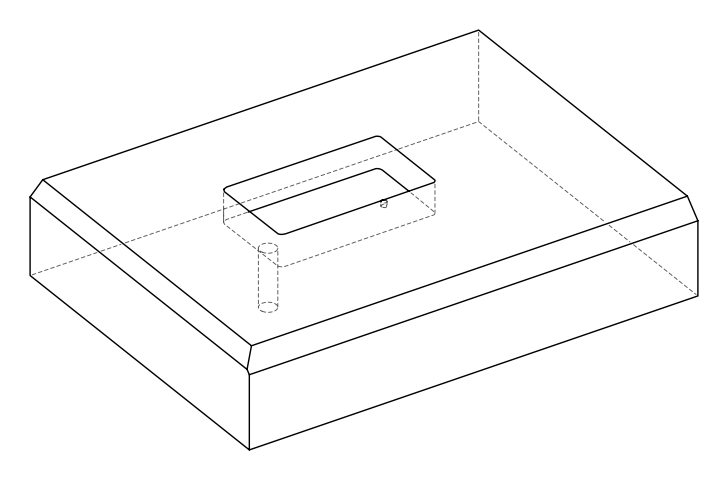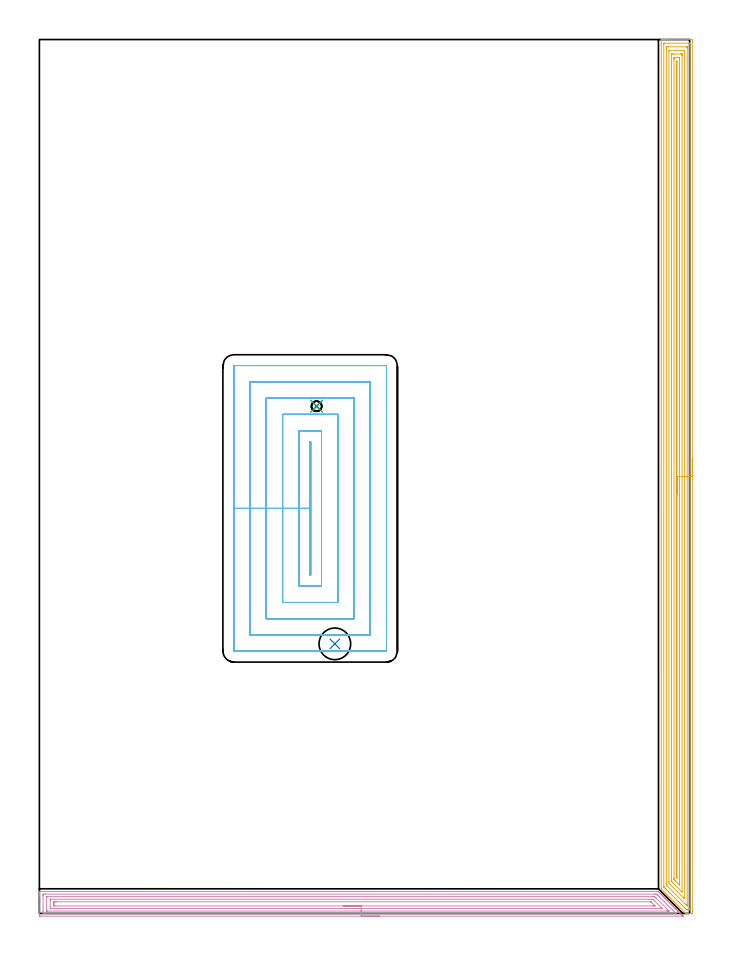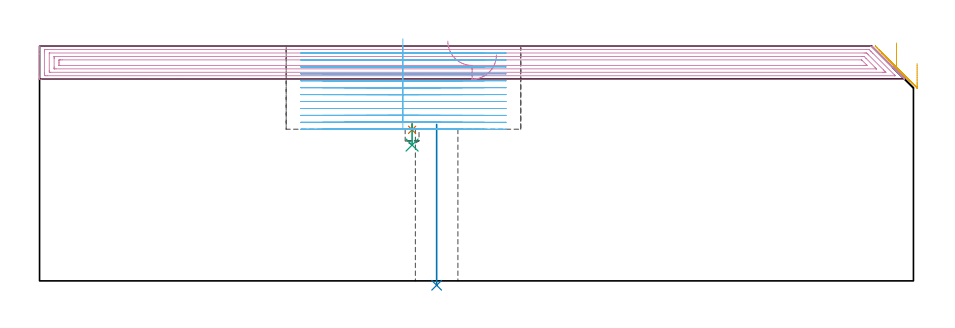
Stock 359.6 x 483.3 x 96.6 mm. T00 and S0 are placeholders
(PLAN: 6 operations, 4 tool changes, 88.2 min)
(1 SPOT_DRILL | STEP1POCKET | NXT0321_9005460120000 | 0.03 min | 3723 mm3)
(2 INDEXABLE_INSERT_DRILL_THROUGH_HOLE_FROM_SOLID | STEP1HOLE | NXT0302_006 | 0.27 min | 23182 mm3)
(3 DRILL_BLIND_HOLE_INTO_CENTER | STEP1POCKET | UGT0301_180 | 0.04 min | 144 mm3)
(4 AREA_MILL | FG_CHAMFER_SURFACE | UGT0205_001 | 14.27 min | 33219 mm3)
(5 AREA_MILL_1 | FG_CHAMFER_SURFACE_1 | UGT0205_001 | 26.95 min | 70343 mm3)
(6 MILL_RECTANGULAR_POCKET | POCKET_RECTANGULAR_STRAIGHT | NXT0201_011 | Follow Part, ap 3, ae 75% | 46.66 min | 548059 mm3)
(TOOL NXT0321_9005460120000 | NC Spot Drill, 142deg, 12mm, Carbide, Uncoated | D12 PA142 FL30 Z2)
(TOOL NXT0302_006 | Index. Insert Drill 17.5mm [880-D1750L25-05] | D17.5 PA176 FL88 Z2)
(TOOL UGT0301_180 | Twist Drill 5.7 mm | D5.7 PA118 FL55 Z2)
(TOOL UGT0205_001 | Chamfer Mill 20 x 3 x 45 deg. | D20 FL50 Z2)
(TOOL NXT0201_011 | ENDMILL 12mm [2P460-1200-NA 1630] | D12 FL38 Z6)
(OP 1 SPOT_DRILL)
G17 G21 G94 G90
T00 M6
G54
G17 G0 G90 X153.3 Y280.5 S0 M3
G43 Z106.6 H0
G94 G81 G98 Z62.155 F250. R65.4
G80
M5
M2
(OP 2 INDEXABLE_INSERT_DRILL_THROUGH_HOLE_FROM_SOLID)
G17 G21 G94 G90
T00 M6
G54
G17 G0 G90 X163.4 Y149.1 S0 M3
G43 Z106.6 H1
G94 G81 G98 Z-1.806 F250. R64.4
G80
M5
M2
(OP 3 DRILL_BLIND_HOLE_INTO_CENTER)
G17 G21 G94 G90
T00 M6
G54
G17 G0 G90 X153.3 Y280.5 S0 M3
G43 Z106.6 H0
G94 G81 G98 Z55.9 F250. R64.4
G80
M5
M2
(OP 4 AREA_MILL)
G17 G21 G94 G90
T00 M6
G54
G17 G0 G90 X188. Y-1.5 S1061 M3
G43 Z106.6 H0
Z93.
G94 G1 X187.962 Z92.128 F250.
X187.848 Z91.264
X187.659 Z90.412
X187.397 Z89.58
X187.063 Z88.774
X186.66 Z88.
X186.191 Z87.264
X185.66 Z86.572
X185.071 Z85.929
X184.428 Z85.34
X183.736 Z84.808
X183. Z84.34
X182.226 Z83.937
X181.42 Z83.603
X180.588 Z83.341
X179.736 Z83.152
X178.871 Z83.038
X178. Z83.
X0.621 Y-1.499 Z83.001
X0.055 Y-1.494 Z83.004
X0.008 Y-1.492 Z83.006
X0.004 Y-0.93 Z83.568
X0. Y-0.311 Z84.187
Y8.86 Z93.354
Y10.292 Z94.788
Y10.64 Z95.135
Y11.335 Z95.835
Y11.654 Z96.154
X0.008 Y12.053 Z96.545
X0.01 Y12.097 Z96.588
X0.175 Y12.1 Z96.6
X341.974
X342.395 Y12.099 Z96.585
X342.5 Y12.002 Z96.498
X342.526 Y11.975 Z96.472
X342.868 Y11.633 Z96.131
X342.972 Y11.53 Z96.026
X343.072 Y11.428 Z95.927
X343.166 Y11.334 Z95.834
X343.269 Y11.233 Z95.729
X343.368 Y11.132 Z95.632
X343.464 Y11.036 Z95.536
X343.566 Y10.936 Z95.432
X343.663 Y10.837 Z95.336
X343.762 Y10.739 Z95.238
X343.862 Y10.64 Z95.136
X343.959 Y10.541 Z95.041
X344.059 Y10.441 Z94.94
X344.159 Y10.343 Z94.839
X344.254 Y10.246 Z94.745
X344.357 Y10.143 Z94.642
X344.455 Y10.046 Z94.542
X344.55 Y9.951 Z94.45
X344.655 Y9.845 Z94.344
X344.752 Y9.75 Z94.246
X344.845 Y9.655 Z94.155
X344.953 Y9.547 Z94.047
X345.049 Y9.453 Z93.949
X345.141 Y9.36 Z93.859
X345.251 Y9.249 Z93.749
X345.345 Y9.156 Z93.652
X345.436 Y9.064 Z93.564
X345.549 Y8.951 Z93.451
X345.642 Y8.86 Z93.356
X345.731 Y8.769 Z93.268
X345.847 Y8.654 Z93.153
X345.939 Y8.563 Z93.059
X346.027 Y8.473 Z92.973
X346.145 Y8.356 Z92.855
X346.235 Y8.266 Z92.763
X346.322 Y8.178 Z92.677
X346.442 Y8.058 Z92.557
X346.532 Y7.97 Z92.466
X346.618 Y7.882 Z92.382
X346.74 Y7.76 Z92.259
X346.829 Y7.673 Z92.169
X346.913 Y7.587 Z92.086
X347.038 Y7.462 Z91.961
X347.125 Y7.377 Z91.873
X347.209 Y7.292 Z91.791
X347.336 Y7.164 Z91.664
X347.422 Y7.08 Z91.576
X347.504 Y6.996 Z91.495
X347.634 Y6.866 Z91.366
X347.719 Y6.783 Z91.279
X347.8 Y6.701 Z91.2
X347.932 Y6.569 Z91.068
X348.015 Y6.487 Z90.983
X348.095 Y6.405 Z90.904
X348.23 Y6.271 Z90.77
X348.312 Y6.19 Z90.686
X348.391 Y6.11 Z90.609
X348.527 Y5.973 Z90.472
X348.608 Y5.893 Z90.389
X348.686 Y5.814 Z90.313
X348.825 Y5.675 Z90.174
X348.905 Y5.597 Z90.093
X348.981 Y5.519 Z90.018
X349.123 Y5.377 Z89.876
X349.202 Y5.3 Z89.796
X349.277 Y5.223 Z89.723
X349.421 Y5.079 Z89.578
X349.498 Y5.003 Z89.5
X349.572 Y4.928 Z89.427
X349.719 Y4.781 Z89.281
X349.795 Y4.707 Z89.203
X349.868 Y4.633 Z89.132
X350.017 Y4.484 Z88.983
X350.092 Y4.41 Z88.906
X350.163 Y4.337 Z88.836
X350.315 Y4.186 Z88.685
X350.388 Y4.113 Z88.61
X350.459 Y4.042 Z88.541
X350.612 Y3.888 Z88.387
X350.685 Y3.817 Z88.313
X350.754 Y3.746 Z88.245
X350.91 Y3.59 Z88.089
X350.981 Y3.52 Z88.016
X351.05 Y3.451 Z87.95
X351.208 Y3.292 Z87.791
X351.278 Y3.223 Z87.72
X351.345 Y3.155 Z87.654
X351.506 Y2.994 Z87.493
X351.575 Y2.927 Z87.423
X351.64 Y2.86 Z87.359
X351.804 Y2.696 Z87.195
X351.871 Y2.63 Z87.127
X351.936 Y2.564 Z87.063
X352.102 Y2.398 Z86.898
X352.168 Y2.333 Z86.83
X352.231 Y2.269 Z86.768
X352.4 Y2.101 Z86.6
X352.465 Y2.037 Z86.533
X352.527 Y1.974 Z86.473
X352.698 Y1.803 Z86.302
X352.761 Y1.74 Z86.237
X352.822 Y1.678 Z86.177
X352.995 Y1.505 Z86.004
X353.058 Y1.444 Z85.94
X353.118 Y1.383 Z85.882
X353.293 Y1.207 Z85.706
X353.355 Y1.147 Z85.643
X353.413 Y1.087 Z85.586
X353.591 Y0.909 Z85.408
X353.651 Y0.85 Z85.347
X353.709 Y0.792 Z85.291
X353.889 Y0.611 Z85.11
X353.948 Y0.554 Z85.05
X354.004 Y0.496 Z84.995
X354.187 Y0.313 Z84.812
X354.244 Y0.257 Z84.754
X354.299 Y0.201 Z84.7
X354.485 Y0.016 Z84.515
X354.541 Y-0.04 Z84.457
X354.595 Y-0.095 Z84.404
X354.783 Y-0.282 Z84.217
X354.838 Y-0.336 Z84.16
X354.89 Y-0.39 Z84.109
X355.08 Y-0.58 Z83.919
X355.134 Y-0.633 Z83.864
X355.186 Y-0.685 Z83.813
X355.378 Y-0.878 Z83.621
X355.431 Y-0.93 Z83.567
X355.581 Y-1.081 Z83.419
X355.676 Y-1.176 Z83.324
X355.875 Y-1.375 Z83.123
X355.974 Y-1.477 Z83.02
X355.983 Y-1.494 Z83.003
X355.974 Y-1.499 Z82.999
X355.76 Y-1.5 Z83.
X178.
Y-0.086 Z84.414
X3.302
X2.452 Y-0.083 Z84.417
X2.409 Y-0.08 Z84.42
X2.01 Y-0.04 Z84.46
X2.003 Y0.364 Z84.864
X2.001 Y0.85 Z85.35
X2. Y1.257 Z85.757
X2.001 Y9.75 Z94.25
X2.002 Y10.154 Z94.654
X2.01 Y10.64 Z95.14
X2.368 Y10.68 Z95.18
X2.409 Y10.682 Z95.182
X3.256 Y10.686 Z95.186
X3.302
X340.187
X341.038 Y10.682 Z95.182
X341.081 Y10.679 Z95.179
X341.399 Y10.64 Z95.14
X341.974 Y10.074 Z94.574
X342.3 Y9.75 Z94.25
X342.868 Y9.182 Z93.682
X351.804 Y0.245 Z84.745
X352.082 Y-0.04 Z84.46
X352.113 Y-0.074 Z84.426
X351.988 Y-0.081 Z84.419
X351.896 Y-0.084 Z84.416
X351.85 Y-0.086 Z84.414
X351.804
X178.
Y1.328 Z85.828
X4.609 Y1.329 Z85.829
X4.196 Y1.331 Z85.831
X4.059 Y1.333 Z85.833
X4.017 Y1.335 Z85.835
X4.01 Y1.416 Z85.916
X4.005 Y1.545 Z86.045
X4.001 Y1.74 Z86.24
X4. Y1.935 Z86.435
X4.001 Y9.054 Z93.554
X4.009 Y9.249 Z93.749
X4.012 Y9.266 Z93.766
X4.017 Y9.268 Z93.768
X4.041 Y9.27 Z93.77
X4.092 Y9.271 Z93.771
X4.196
X339.294
X339.775 Y9.27 Z93.77
X340.187 Y9.266 Z93.766
X340.32 Y9.264 Z93.764
X340.458 Y9.132 Z93.632
X340.738 Y8.86 Z93.36
X341.081 Y8.52 Z93.02
X347.336 Y2.265 Z86.765
X347.859 Y1.74 Z86.24
X348.23 Y1.364 Z85.864
X348.25 Y1.335 Z85.835
X348.23 Y1.334 Z85.834
X347.748 Y1.33 Z85.83
X347.336 Y1.329 Z85.829
X346.856 Y1.328 Z85.828
X178.
Y2.743 Z87.243
X6.764
X6.074 Y2.745 Z87.245
X6.036 Y2.747 Z87.247
X6.018 Y2.749 Z87.249
X6.01 Y2.759 Z87.259
X6.006 Y2.864 Z87.364
X6.002 Y3.077 Z87.577
X6. Y3.503 Z88.003
Y7.063 Z91.563
X6.001 Y7.516 Z92.016
X6.003 Y7.735 Z92.235
X6.007 Y7.843 Z92.343
X6.01 Y7.851 Z92.351
X6.017 Y7.853 Z92.353
X6.044 Y7.856 Z92.356
X6.096 Y7.857 Z92.357
X338.514 Y7.856 Z92.356
X339.294 Y7.85 Z92.35
X340.071 Y7.08 Z91.58
X340.187 Y6.964 Z91.464
X343.762 Y3.389 Z87.889
X344.385 Y2.755 Z87.255
X344.389 Y2.748 Z87.248
X344.382 Y2.747 Z87.247
X344.342 Y2.744 Z87.244
X344.259 Y2.743 Z87.243
X344.093
X178.
Y4.157 Z88.657
X8.664
X8.021 Y4.161 Z88.661
X8.016 Y4.163 Z88.663
X8.005 Y4.176 Z88.676
X8.002 Y4.41 Z88.91
X8. Y5.071 Z89.571
Y5.3 Z89.8
Y5.961 Z90.461
X8.003 Y6.19 Z90.69
X8.007 Y6.355 Z90.855
X8.01 Y6.431 Z90.931
X8.156 Y6.436 Z90.936
X8.412 Y6.441 Z90.941
X8.664 Y6.442 Z90.942
X9.303 Y6.443 Z90.943
X338.146
X338.209 Y6.442 Z90.942
X338.24 Y6.439 Z90.939
X338.251 Y6.437 Z90.937
X338.281 Y6.411 Z90.911
X338.4 Y6.301 Z90.801
X340.187 Y4.514 Z89.014
X340.288 Y4.41 Z88.91
X340.387 Y4.302 Z88.802
X340.509 Y4.163 Z88.663
X340.437 Y4.161 Z88.661
X340.187 Y4.159 Z88.659
X339.548 Y4.157 Z88.657
X339.294
X178.
X177.128 Z88.695
X176.263 Z88.809
X175.412 Z88.998
X174.58 Z89.26
X173.774 Z89.594
X173. Z89.997
X172.264 Z90.465
X171.572 Z90.996
X170.929 Z91.586
X170.339 Z92.229
X169.808 Z92.921
X169.34 Z93.657
X168.937 Z94.431
X168.603 Z95.237
X168.341 Z96.069
X168.152 Z96.92
X168.038 Z97.785
X168. Z98.657
G0 Z106.6
M5
M2
(OP 5 AREA_MILL_1)
G17 G21 G94 G90
T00 M6
G54
G17 G0 G90 X361.1 Y251.65 S1061 M3
G43 Z106.6 H0
Z89.4
G94 G1 Y251.612 Z88.528 F250.
Y251.498 Z87.664
Y251.309 Z86.812
Y251.047 Z85.98
Y250.713 Z85.174
Y250.31 Z84.4
Y249.841 Z83.664
Y249.31 Z82.972
Y248.721 Z82.329
Y248.078 Z81.74
Y247.386 Z81.208
Y246.65 Z80.74
Y245.876 Z80.337
Y245.07 Z80.003
Y244.238 Z79.741
Y243.386 Z79.552
Y242.522 Z79.438
Y241.65 Z79.4
Y0.941
X361.099 Y0.632 Z79.401
X361.093 Y0.054 Z79.403
X361.091 Y0.008 Z79.405
X360.517 Y0. Z79.977
X359.103 Z81.393
X358.736 Z81.759
X357.766 Z82.733
X357.493 Y0.01 Z83.004
X357.399 Y0.101 Z83.098
X357.315 Y0.184 Z83.183
X344.085 Y13.414 Z96.414
X343.964 Y13.537 Z96.535
X343.906 Y13.599 Z96.592
X343.9 Y14.046 Z96.6
X343.904 Y483.116 Z96.596
X343.901 Y483.209 Z96.594
X343.91 Y483.29 Z96.581
X343.935 Y483.297 Z96.556
X343.956 Y483.3 Z96.535
X344.376 Z96.124
X344.639 Z95.861
X345.373 Z95.122
X346.632 Z93.865
X348.046 Z92.45
X359.889 Z80.609
X360.517 Y483.296 Z79.98
X361.092 Y483.292 Z79.406
X361.094 Y483.247 Z79.404
X361.099 Y482.668 Z79.401
X361.1 Y482.084 Z79.4
Y241.65
X359.686 Z80.814
Y2.361 Z80.815
X359.684 Y2.301 Z80.816
X359.68 Y2.183 Z80.82
X359.672 Y2.01 Z80.828
X359.627 Y2.008 Z80.873
X359.153 Y2.001 Z81.347
X358.736 Z81.764
X358.262 Z82.238
X358.054 Y2.006 Z82.446
X357.952 Y2.01 Z82.548
X357.845 Y2.112 Z82.655
X357.531 Y2.42 Z82.969
X345.903 Y14.046 Z94.597
X345.373 Y14.58 Z95.127
X345.331 Y14.626 Z95.169
X345.324 Y14.637 Z95.176
X345.32 Y14.684 Z95.18
X345.316 Y14.762 Z95.184
X345.315 Y14.881 Z95.185
X345.314 Y14.941 Z95.186
X345.318 Y480.935 Z95.182
X345.319 Y480.991 Z95.181
X345.322 Y481.103 Z95.178
X345.328 Y481.29 Z95.172
X345.373 Y481.292 Z95.127
X345.847 Y481.299 Z94.653
X358.736 Y481.3 Z81.764
X359.21 Y481.298 Z81.29
X359.627 Y481.29 Z80.873
X359.679 Y481.286 Z80.821
X359.686 Y480.88 Z80.814
Y241.65
X358.272 Z82.228
X358.271 Y5.103 Z82.229
X358.27 Y4.676 Z82.23
X358.266 Y4.209 Z82.234
X358.265 Y4.155 Z82.235
X358.199 Y4.209 Z82.301
X357.845 Y4.557 Z82.655
X357.296 Y5.103 Z83.204
X356.954 Y5.445 Z83.546
X347.459 Y14.941 Z93.041
X347.155 Y15.249 Z93.345
X346.864 Y15.547 Z93.636
X346.735 Y15.697 Z93.765
X346.733 Y15.835 Z93.767
X346.73 Y16.262 Z93.77
X346.729 Y16.729 Z93.771
X346.728 Y17.158 Z93.772
X346.733 Y478.197 Z93.767
X346.734 Y478.619 Z93.766
X346.739 Y479.091 Z93.761
X346.746 Y479.29 Z93.754
X346.95 Y479.297 Z93.55
X347.155 Y479.299 Z93.345
X347.838 Y479.3 Z92.662
X357.637 Z82.863
X357.845 Y479.298 Z82.655
X358.053 Y479.295 Z82.447
X358.191 Y479.29 Z82.309
X358.265 Y479.277 Z82.235
X358.267 Y479.233 Z82.233
X358.269 Y479.091 Z82.231
X358.271 Y478.663 Z82.229
X358.272 Y241.65 Z82.228
X356.857 Z83.643
X356.856 Y8.778 Z83.644
X356.855 Y8.68 Z83.645
X356.842 Y8.019 Z83.658
X356.169 Y8.68 Z84.331
X356.063 Y8.785 Z84.437
X349.014 Y15.835 Z91.486
X348.937 Y15.914 Z91.563
X348.15 Y16.729 Z92.35
X348.143 Y17.526 Z92.357
Y17.624
X348.147 Y476.408 Z92.353
X348.153 Y477.195 Z92.347
X348.165 Y477.29 Z92.335
X348.271 Y477.294 Z92.229
X348.493 Y477.298 Z92.007
X348.937 Y477.3 Z91.563
X356.063 Z84.437
X356.508 Y477.298 Z83.992
X356.73 Y477.295 Z83.77
X356.839 Y477.29 Z83.661
X356.851 Y477.283 Z83.649
X356.854 Y477.264 Z83.646
X356.856 Y477.224 Z83.644
X356.857 Y476.505 Z83.643
Y241.65
X355.443 Z85.057
Y12.258
X355.441 Y11.988 Z85.059
X355.439 Y11.896 Z85.061
X355.438 Y11.879 Z85.062
X355.394 Y11.916 Z85.106
X355.305 Y11.998 Z85.195
X355.172 Y12.127 Z85.328
X350.569 Y16.729 Z89.931
X349.828 Y17.476 Z90.672
X349.685 Y17.624 Z90.815
X349.564 Y17.764 Z90.936
X349.561 Y17.891 Z90.939
X349.558 Y18.518 Z90.942
X349.557 Y18.789 Z90.943
X349.56 Y473.993 Z90.94
X349.562 Y474.62 Z90.938
X349.563 Y474.885 Z90.937
X349.567 Y475.155 Z90.933
X349.58 Y475.29 Z90.92
X349.658 Y475.294 Z90.842
X349.828 Y475.297 Z90.672
X350.041 Y475.3 Z90.459
X350.718 Z89.782
X354.495 Z86.005
X355.172 Y475.298 Z85.328
X355.389 Y475.296 Z85.111
X355.434 Y475.29 Z85.066
X355.436 Y475.279 Z85.064
X355.44 Y475.246 Z85.06
X355.443 Y474.62 Z85.057
Y474.348
Y241.65
X354.029 Z86.471
Y16.729
X354.027 Y16.09 Z86.473
X354.024 Y15.835 Z86.476
X354.022 Y15.754 Z86.478
X354.018 Y15.741 Z86.482
X354.004 Y15.752 Z86.496
X353.915 Y15.835 Z86.585
X351.609 Y18.138 Z88.891
X351.23 Y18.518 Z89.27
X351.104 Y18.647 Z89.396
X351.004 Y18.753 Z89.496
X350.978 Y18.784 Z89.522
X350.975 Y18.799 Z89.525
X350.973 Y18.838 Z89.527
X350.971 Y19.158 Z89.529
Y19.412
X350.975 Y471.937 Z89.525
X350.976 Y472.573 Z89.524
X350.978 Y472.831 Z89.522
X350.982 Y473.149 Z89.518
X350.993 Y473.29 Z89.507
X351.146 Y473.296 Z89.354
X351.609 Y473.299 Z88.891
X352.033 Y473.3 Z88.467
X352.924 Z87.576
X353.391 Y473.299 Z87.109
X353.818 Y473.297 Z86.682
X353.993 Y473.29 Z86.507
X354.022 Y473.277 Z86.478
X354.024 Y473.217 Z86.476
X354.027 Y473.086 Z86.473
X354.028 Y472.831 Z86.472
X354.029 Y472.19 Z86.471
Y241.65
X352.615 Z87.885
X352.614 Y20.076 Z87.886
X352.612 Y19.846 Z87.888
X352.609 Y19.693 Z87.891
X352.606 Y19.602 Z87.894
X352.589 Y19.616 Z87.911
X352.5 Y19.702 Z88.
X352.427 Y19.778 Z88.073
X352.393 Y19.816 Z88.107
X352.39 Y19.961 Z88.11
X352.386 Y20.191 Z88.114
X352.385 Y21.316 Z88.115
X352.389 Y471.042 Z88.111
X352.39 Y471.153 Z88.11
X352.394 Y471.265 Z88.106
X352.396 Y471.289 Z88.104
X352.405 Y471.292 Z88.095
X352.436 Y471.296 Z88.064
X352.5 Z88.
X352.585 Y471.29 Z87.915
X352.608 Y471.287 Z87.892
X352.611 Y471.234 Z87.889
X352.613 Y471.157 Z87.887
X352.614 Y471.042 Z87.886
X352.615 Y470.927 Z87.885
Y241.65
Y240.778 Z87.923
Y239.913 Z88.037
Y239.062 Z88.226
Y238.23 Z88.488
Y237.424 Z88.822
Y236.65 Z89.225
Y235.914 Z89.694
Y235.222 Z90.225
Y234.579 Z90.814
Y233.99 Z91.457
Y233.458 Z92.15
Y232.99 Z92.885
Y232.587 Z93.659
Y232.253 Z94.465
Y231.991 Z95.297
Y231.802 Z96.149
Y231.688 Z97.014
Y231.65 Z97.885
G0 Z106.6
M5
M2
(OP 6 MILL_RECTANGULAR_POCKET)
G17 G21 G94 G90
T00 M6
G54
G17 G0 G90 X149.5 Y245.832 S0 M3
G43 Z106.6 H1
Z99.6
G94 G1 Y224. Z93.75 F250.
Y187. F500.
X150.
Y261.
X149.5
Y224.
X143.5
Y181.
X156.
Y267.
X143.5
Y224.
X134.5
Y172.
X165.
Y276.
X134.5
Y224.
X125.5
Y163.
X174.
Y285.
X125.5
Y224.
X116.5
Y154.
X183.
Y294.
X116.5
Y224.
X107.5
Y145.2
G3 X107.7 Y145. R0.2
G1 X191.8
G3 X192. Y145.2 R0.2
G1 Y302.8
G3 X191.8 Y303. R0.2
G1 X107.7
G3 X107.5 Y302.8 R0.2
G1 Y224.
Y223.
G0 X149.5 Y245.832 Z96.75
G1 Y224. Z90.9 F250.
Y187. F500.
X150.
Y261.
X149.5
Y224.
X143.5
Y181.
X156.
Y267.
X143.5
Y224.
X134.5
Y172.
X165.
Y276.
X134.5
Y224.
X125.5
Y163.
X174.
Y285.
X125.5
Y224.
X116.5
Y154.
X183.
Y294.
X116.5
Y224.
X107.5
Y145.2
G3 X107.7 Y145. R0.2
G1 X191.8
G3 X192. Y145.2 R0.2
G1 Y302.8
G3 X191.8 Y303. R0.2
G1 X107.7
G3 X107.5 Y302.8 R0.2
G1 Y224.
Y223.
G0 X149.5 Y245.832 Z93.9
G1 Y224. Z88.05 F250.
Y187. F500.
X150.
Y261.
X149.5
Y224.
X143.5
Y181.
X156.
Y267.
X143.5
Y224.
X134.5
Y172.
X165.
Y276.
X134.5
Y224.
X125.5
Y163.
X174.
Y285.
X125.5
Y224.
X116.5
Y154.
X183.
Y294.
X116.5
Y224.
X107.5
Y145.2
G3 X107.7 Y145. R0.2
G1 X191.8
G3 X192. Y145.2 R0.2
G1 Y302.8
G3 X191.8 Y303. R0.2
G1 X107.7
G3 X107.5 Y302.8 R0.2
G1 Y224.
Y223.
G0 X149.5 Y245.832 Z91.05
G1 Y224. Z85.2 F250.
Y187. F500.
X150.
Y261.
X149.5
Y224.
X143.5
Y181.
X156.
Y267.
X143.5
Y224.
X134.5
Y172.
X165.
Y276.
X134.5
Y224.
X125.5
Y163.
X174.
Y285.
X125.5
Y224.
X116.5
Y154.
X183.
Y294.
X116.5
Y224.
X107.5
Y145.2
G3 X107.7 Y145. R0.2
G1 X191.8
G3 X192. Y145.2 R0.2
G1 Y302.8
G3 X191.8 Y303. R0.2
G1 X107.7
G3 X107.5 Y302.8 R0.2
G1 Y224.
Y223.
G0 X149.5 Y245.832 Z88.2
G1 Y224. Z82.35 F250.
Y187. F500.
X150.
Y261.
X149.5
Y224.
X143.5
Y181.
X156.
Y267.
X143.5
Y224.
X134.5
Y172.
X165.
Y276.
X134.5
Y224.
X125.5
Y163.
X174.
Y285.
X125.5
Y224.
X116.5
Y154.
X183.
Y294.
X116.5
Y224.
X107.5
Y145.2
G3 X107.7 Y145. R0.2
G1 X191.8
G3 X192. Y145.2 R0.2
G1 Y302.8
G3 X191.8 Y303. R0.2
G1 X107.7
G3 X107.5 Y302.8 R0.2
G1 Y224.
Y223.
G0 X149.5 Y245.832 Z85.35
G1 Y224. Z79.5 F250.
Y187. F500.
X150.
Y261.
X149.5
Y224.
X143.5
Y181.
X156.
Y267.
X143.5
Y224.
X134.5
Y172.
X165.
Y276.
X134.5
Y224.
X125.5
Y163.
X174.
Y285.
X125.5
Y224.
X116.5
Y154.
X183.
Y294.
X116.5
Y224.
X107.5
Y145.2
G3 X107.7 Y145. R0.2
G1 X191.8
G3 X192. Y145.2 R0.2
G1 Y302.8
G3 X191.8 Y303. R0.2
G1 X107.7
G3 X107.5 Y302.8 R0.2
G1 Y224.
Y223.
G0 X149.5 Y245.832 Z82.5
G1 Y224. Z76.65 F250.
Y187. F500.
X150.
Y261.
X149.5
Y224.
X143.5
Y181.
X156.
Y267.
X143.5
Y224.
X134.5
Y172.
X165.
Y276.
X134.5
Y224.
X125.5
Y163.
X174.
Y285.
X125.5
Y224.
X116.5
Y154.
X183.
Y294.
X116.5
Y224.
X107.5
Y145.2
G3 X107.7 Y145. R0.2
G1 X191.8
G3 X192. Y145.2 R0.2
G1 Y302.8
G3 X191.8 Y303. R0.2
G1 X107.7
G3 X107.5 Y302.8 R0.2
G1 Y224.
Y223.
G0 X149.5 Y245.832 Z79.65
G1 Y224. Z73.8 F250.
Y187. F500.
X150.
Y261.
X149.5
Y224.
X143.5
Y181.
X156.
Y267.
X143.5
Y224.
X134.5
Y172.
X165.
Y276.
X134.5
Y224.
X125.5
Y163.
X174.
Y285.
X125.5
Y224.
X116.5
Y154.
X183.
Y294.
X116.5
Y224.
X107.5
Y145.2
G3 X107.7 Y145. R0.2
G1 X191.8
G3 X192. Y145.2 R0.2
G1 Y302.8
G3 X191.8 Y303. R0.2
G1 X107.7
G3 X107.5 Y302.8 R0.2
G1 Y224.
Y223.
G0 X149.5 Y245.832 Z76.8
G1 Y224. Z70.95 F250.
Y187. F500.
X150.
Y261.
X149.5
Y224.
X143.5
Y181.
X156.
Y267.
X143.5
Y224.
X134.5
Y172.
X165.
Y276.
X134.5
Y224.
X125.5
Y163.
X174.
Y285.
X125.5
Y224.
X116.5
Y154.
X183.
Y294.
X116.5
Y224.
X107.5
Y145.2
G3 X107.7 Y145. R0.2
G1 X191.8
G3 X192. Y145.2 R0.2
G1 Y302.8
G3 X191.8 Y303. R0.2
G1 X107.7
G3 X107.5 Y302.8 R0.2
G1 Y224.
Y223.
G0 X149.5 Y245.832 Z73.95
G1 Y224. Z68.1 F250.
Y187. F500.
X150.
Y261.
X149.5
Y224.
X143.5
Y181.
X156.
Y267.
X143.5
Y224.
X134.5
Y172.
X165.
Y276.
X134.5
Y224.
X125.5
Y163.
X174.
Y285.
X125.5
Y224.
X116.5
Y154.
X183.
Y294.
X116.5
Y224.
X107.5
Y145.2
G3 X107.7 Y145. R0.2
G1 X191.8
G3 X192. Y145.2 R0.2
G1 Y302.8
G3 X191.8 Y303. R0.2
G1 X107.7
G3 X107.5 Y302.8 R0.2
G1 Y224.
Y223.
G0 X149.5 Y245.832 Z71.1
G1 Y224. Z65.25 F250.
Y187. F500.
X150.
Y261.
X149.5
Y224.
X143.5
Y181.
X156.
Y267.
X143.5
Y224.
X134.5
Y172.
X165.
Y276.
X134.5
Y224.
X125.5
Y163.
X174.
Y285.
X125.5
Y224.
X116.5
Y154.
X183.
Y294.
X116.5
Y224.
X107.5
Y145.2
G3 X107.7 Y145. R0.2
G1 X191.8
G3 X192. Y145.2 R0.2
G1 Y302.8
G3 X191.8 Y303. R0.2
G1 X107.7
G3 X107.5 Y302.8 R0.2
G1 Y224.
Y223.
G0 X149.5 Y245.832 Z68.25
G1 Y224. Z62.4 F250.
Y187. F500.
X150.
Y261.
X149.5
Y224.
X143.5
Y181.
X156.
Y267.
X143.5
Y224.
X134.5
Y172.
X165.
Y276.
X134.5
Y224.
X125.5
Y163.
X174.
Y285.
X125.5
Y224.
X116.5
Y154.
X183.
Y294.
X116.5
Y224.
X107.5
Y145.2
G3 X107.7 Y145. R0.2
G1 X191.8
G3 X192. Y145.2 R0.2
G1 Y302.8
G3 X191.8 Y303. R0.2
G1 X107.7
G3 X107.5 Y302.8 R0.2
G1 Y224.
Y223.
G0 Z106.6
M5
M2
